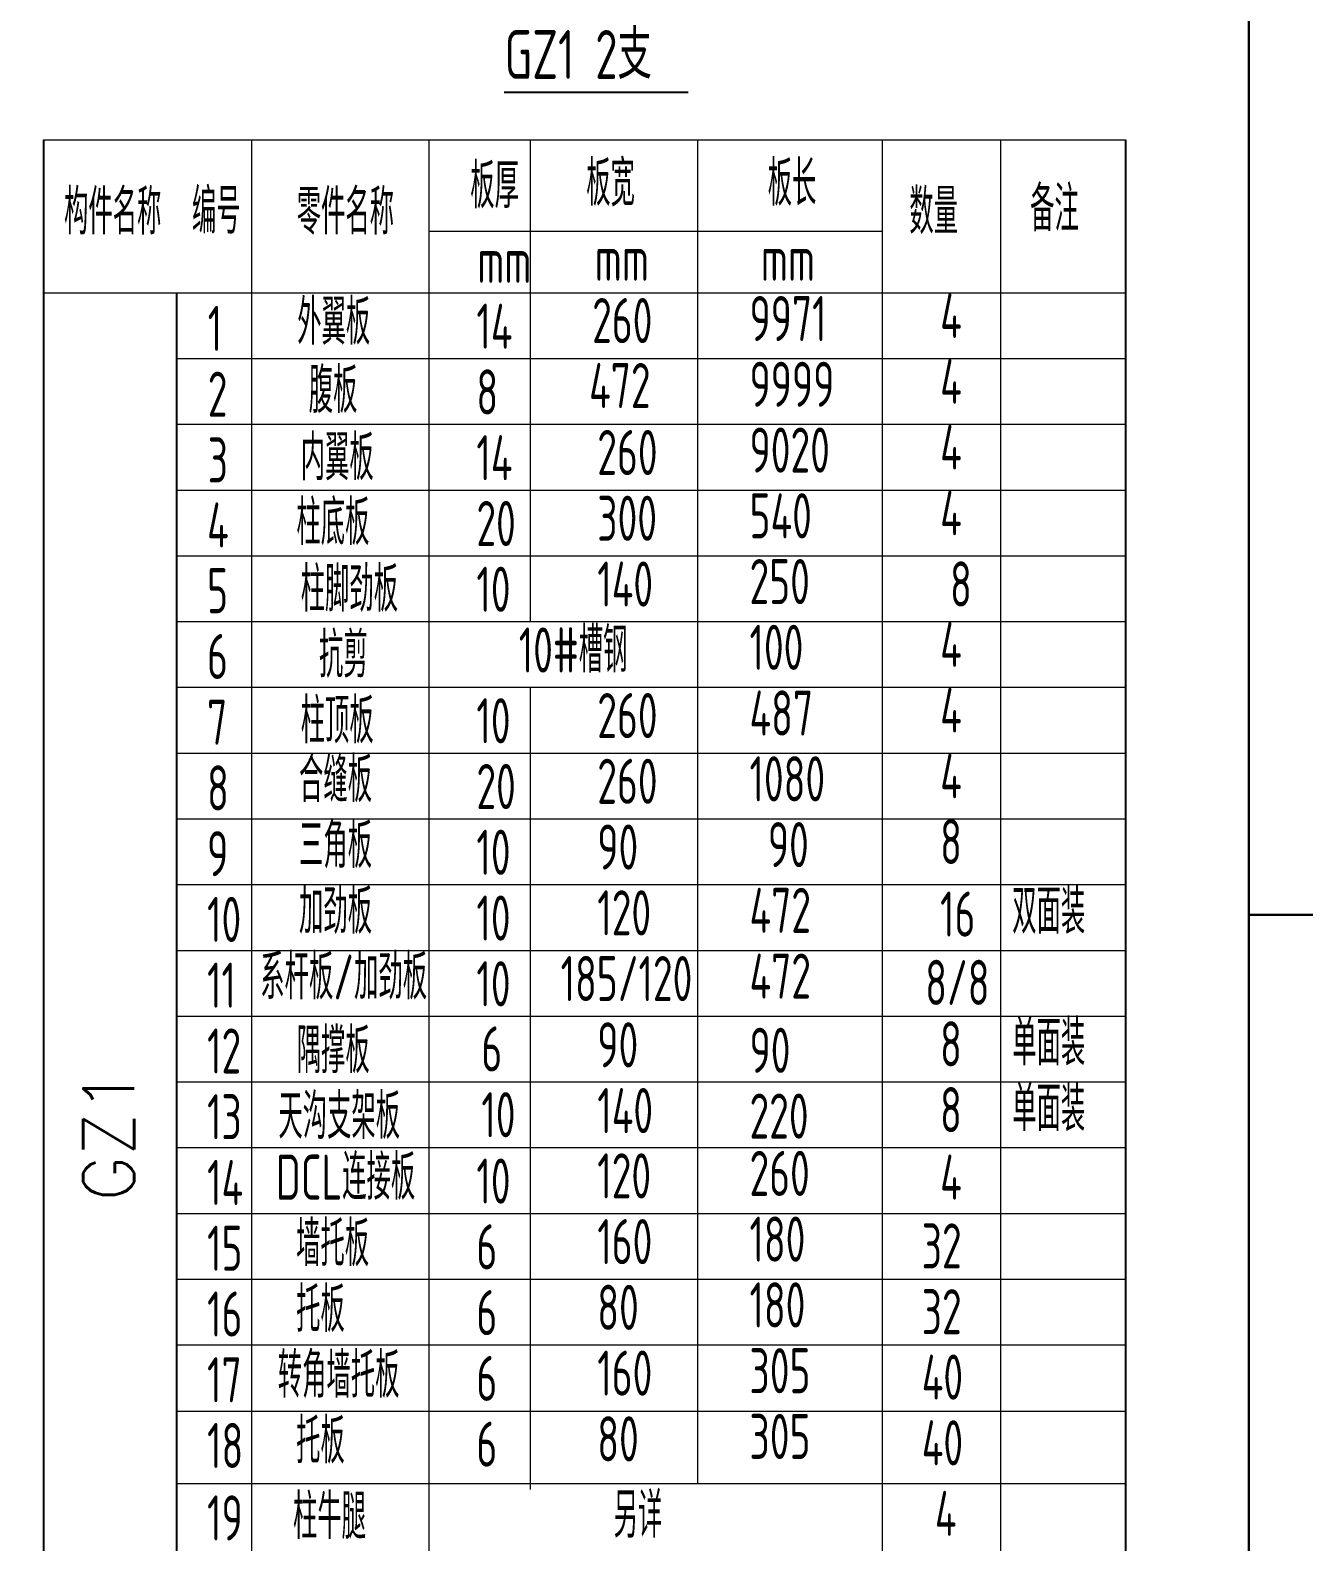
# Model space of a CAD drawing. Header units: millimetres. Extents: x 1471994 to 4527627, y -5186613 to -1927582.
# Drawn here: x 1505706 to 1510151, y -1972243 to -1966967 of the extents above; entities that cross this region are included whole.
import ezdxf

# ---------------------------------------------------------------- set-up
doc = ezdxf.new("R2010")
doc.units = ezdxf.units.MM
doc.header["$LTSCALE"] = 1000
doc.linetypes.add('CENTER', pattern=[50.8, 31.75, -6.35, 6.35, -6.35])
doc.layers.add('轴线层', color=1, linetype='CENTER', lineweight=15)
doc.layers.add('钢架', color=7, linetype='Continuous', lineweight=25)
doc.styles.add('hz', font='gbenor.shx', dxfattribs={"width": 0.75, "height": 100, "bigfont": 'gbcbig.shx'})
doc.styles.get("Standard").update_dxf_attribs({"font": 'txt', "bigfont": 'gbcbig.shx'})
doc.styles.add('TSSD_Label', font='Tssdeng.shx', dxfattribs={"width": 0.7, "bigfont": 'hztxt.shx'})

msp = doc.modelspace()

# ---------------------------------------------------------------- linework, layer by layer
for p, q in [((1507359.9, -1967182.5), (1508002.8, -1967182.5)), ((1509529.5, -1967349.2), (1509529.5, -1974001.6))]:
    msp.add_line(p, q)
at = {"color": 1}
for p, q in [((1505751.8, -1967349.2), (1505751.8, -1974001.6)), ((1506217.6, -1974001.6), (1506217.6, -1967883.1))]:
    msp.add_line(p, q, dxfattribs=at)
for points in [[(1494808, -1962617.3), (1509959.5, -1962617.3), (1509959.5, -1975327), (1494808, -1975327)], [(1509959.5, -1962617.3), (1521005.1, -1962617.3), (1521005.1, -1970055), (1509959.5, -1970055)], [(1509959.5, -1970055), (1521005.1, -1970055), (1521005.1, -1977492.6), (1509959.5, -1977492.6)]]:
    msp.add_lwpolyline(points, close=True)
at = {"layer": '钢架', "lineweight": 13}
for p, q in [((1505751.8, -1967349.2), (1509529.5, -1967349.2)), ((1506477.7, -1967349.2), (1506477.7, -1973597.8)), ((1507097.3, -1967349.2), (1507097.3, -1971555.8)), ((1507451.1, -1967349.2), (1507451.1, -1969030.7)), ((1507451.1, -1967349.2), (1507451.1, -1969030.7)), ((1508035.2, -1967349.2), (1508035.2, -1972039.8)), ((1508680.2, -1967349.2), (1508680.2, -1973597.8)), ((1509092.8, -1967349.2), (1509092.8, -1973597.8)), ((1507097.3, -1967668.5), (1508680.2, -1967668.5)), ((1505751.8, -1967883.1), (1509529.5, -1967883.1)), ((1506217.6, -1968112.7), (1509529.5, -1968112.7)), ((1506217.6, -1968342.2), (1509529.5, -1968342.2)), ((1506217.6, -1968571.7), (1509529.5, -1968571.7)), ((1506217.6, -1968571.7), (1509529.5, -1968571.7)), ((1506217.6, -1968801.2), (1509529.5, -1968801.2)), ((1506217.6, -1969030.7), (1509529.5, -1969030.7)), ((1506217.6, -1969260.3), (1509529.5, -1969260.3)), ((1507451.1, -1969260.3), (1507451.1, -1969719.3)), ((1507451.1, -1969260.3), (1507451.1, -1969490.1)), ((1506217.6, -1969489.8), (1509529.5, -1969489.8)), ((1506217.6, -1969719.3), (1509529.5, -1969719.3)), ((1507451.1, -1969719.3), (1507451.1, -1971555.8)), ((1507451.1, -1969719.3), (1507451.1, -1972060.8)), ((1506217.6, -1969948.8), (1509529.5, -1969948.8)), ((1506217.6, -1970178.4), (1509529.5, -1970178.4)), ((1506217.6, -1970178.4), (1509529.5, -1970178.4)), ((1506217.6, -1970178.4), (1509529.5, -1970178.4)), ((1506217.6, -1970178.4), (1509529.5, -1970178.4)), ((1507097.3, -1970368.2), (1507097.3, -1970635.2)), ((1507097.3, -1970368.2), (1507097.3, -1970635.2)), ((1507097.3, -1970368.2), (1507097.3, -1970635.2)), ((1507097.3, -1970368.2), (1507097.3, -1970635.2)), ((1507097.3, -1970368.2), (1507097.3, -1970635.2)), ((1507097.3, -1970368.2), (1507097.3, -1970635.2)), ((1507097.3, -1970368.2), (1507097.3, -1970635.2)), ((1507451.1, -1970347.3), (1507451.1, -1970365.7)), ((1507451.1, -1970368.2), (1507451.1, -1970386.6)), ((1506217.6, -1970407.9), (1509529.5, -1970407.9)), ((1506217.6, -1970407.9), (1509529.5, -1970407.9)), ((1507097.3, -1970382.6), (1507097.3, -1970612.1)), ((1507097.3, -1970382.6), (1507097.3, -1970612.1)), ((1507097.3, -1970391.4), (1507097.3, -1970658.4)), ((1507097.3, -1970391.4), (1507097.3, -1970658.4)), ((1507097.3, -1970391.4), (1507097.3, -1970658.4)), ((1507097.3, -1970391.4), (1507097.3, -1970658.4)), ((1507097.3, -1970391.4), (1507097.3, -1970658.4)), ((1507097.3, -1970391.4), (1507097.3, -1970658.4)), ((1507097.3, -1970391.4), (1507097.3, -1970658.4)), ((1507097.3, -1970405.7), (1507097.3, -1970635.2)), ((1507097.3, -1970405.7), (1507097.3, -1970635.2)), ((1507451.1, -1970405.7), (1507451.1, -1970635.2)), ((1507451.1, -1970405.7), (1507451.1, -1970639.3)), ((1507451.1, -1970405.7), (1507451.1, -1970658.4)), ((1507451.1, -1970405.7), (1507451.1, -1970662.4)), ((1506217.6, -1970637.4), (1509529.5, -1970637.4)), ((1506217.6, -1970637.4), (1509529.5, -1970637.4)), ((1506217.6, -1970637.4), (1509529.5, -1970637.4)), ((1506217.6, -1970637.4), (1509529.5, -1970637.4)), ((1507097.3, -1970597.8), (1507097.3, -1970864.8)), ((1507097.3, -1970597.8), (1507097.3, -1970864.8)), ((1507097.3, -1970597.8), (1507097.3, -1970864.8)), ((1507097.3, -1970597.8), (1507097.3, -1970864.8)), ((1507097.3, -1970597.8), (1507097.3, -1970864.8)), ((1507097.3, -1970597.8), (1507097.3, -1970864.8)), ((1507097.3, -1970597.8), (1507097.3, -1970864.8)), ((1507097.3, -1970612.1), (1507097.3, -1970841.6)), ((1507097.3, -1970612.1), (1507097.3, -1970841.6)), ((1507097.3, -1970620.9), (1507097.3, -1970887.9)), ((1507097.3, -1970620.9), (1507097.3, -1970887.9)), ((1507097.3, -1970620.9), (1507097.3, -1970887.9)), ((1507097.3, -1970620.9), (1507097.3, -1970887.9)), ((1507097.3, -1970620.9), (1507097.3, -1970887.9)), ((1507097.3, -1970620.9), (1507097.3, -1970887.9)), ((1507097.3, -1970620.9), (1507097.3, -1970887.9)), ((1507097.3, -1970635.2), (1507097.3, -1970864.8)), ((1507097.3, -1970635.2), (1507097.3, -1970864.8)), ((1507451.1, -1970635.2), (1507451.1, -1970864.8)), ((1507451.1, -1970635.2), (1507451.1, -1970868.8)), ((1507451.1, -1970635.2), (1507451.1, -1970887.9)), ((1507451.1, -1970635.2), (1507451.1, -1970892)), ((1506217.6, -1970866.9), (1509529.5, -1970866.9)), ((1506217.6, -1970866.9), (1509529.5, -1970866.9)), ((1506217.6, -1971096.4), (1509529.5, -1971096.4)), ((1506217.6, -1971096.4), (1509529.5, -1971096.4)), ((1506217.6, -1971096.4), (1509529.5, -1971096.4)), ((1506217.6, -1971096.4), (1509529.5, -1971096.4)), ((1506217.6, -1971326), (1509529.5, -1971326)), ((1506217.6, -1971326), (1509529.5, -1971326)), ((1506217.6, -1971326), (1509529.5, -1971326)), ((1506217.6, -1971326), (1509529.5, -1971326)), ((1506217.6, -1971555.5), (1509529.5, -1971555.5)), ((1506217.6, -1971555.5), (1509529.5, -1971555.5)), ((1506217.6, -1971555.5), (1509529.5, -1971555.5)), ((1506217.6, -1971555.5), (1509529.5, -1971555.5)), ((1507097.3, -1971555.8), (1507097.3, -1972267.2)), ((1506217.6, -1971787.2), (1509529.5, -1971787.2)), ((1506217.6, -1972039.8), (1509529.5, -1972039.8)), ((1506217.6, -1972039.8), (1509529.5, -1972039.8)), ((1506217.6, -1972039.8), (1509529.5, -1972039.8)), ((1506217.6, -1972039.8), (1509529.5, -1972039.8)), ((1506217.6, -1972039.8), (1509529.5, -1972039.8)), ((1507097.3, -1972060.8), (1507097.3, -1973597.8))]:
    msp.add_line(p, q, dxfattribs=at)

# ---------------------------------------------------------------- texts
at = {"color": 0, "style": 'TSSD_Label', "width": 0.7}
msp.add_text('GZ1 2支', height=170.7, dxfattribs=at).set_placement((1507361.5, -1967136.8))
at = {"layer": '轴线层', "color": 4, "linetype": 'ByBlock', "insert": (1505891, -1971055.1), "char_height": 177.06, "attachment_point": 1, "rotation": 90}
msp.add_mtext_dynamic_manual_height_columns('GZ1', width=1139.904, gutter_width=12.5, heights=[0], dxfattribs=at).dxf.set("width", 1038.225)
at = {"layer": '钢架', "lineweight": 13, "attachment_point": 1, "style": 'hz'}
for s, insert, char_height, width in [('板厚', (1507241.8, -1967431), 157.39, 645.006), ('板宽', (1507646.6, -1967422.1), 157.39, 645.006), ('板长', (1508280.2, -1967422.1), 157.39, 645.006), ('构件名称', (1505823.7, -1967522.4), 157.39, 645.006), ('编号', (1506270.3, -1967519.5), 157.39, 645.006), ('零件名称', (1506635.9, -1967522.4), 157.39, 645.006), ('数量', (1508774.6, -1967521), 157.39, 645.006), ('备注', (1509196, -1967511), 157.39, 645.006), ('mm', (1507266.1, -1967691.5), 157.39, 645.006), ('mm', (1507676.4, -1967684.1), 157.39, 645.006), ('mm', (1508256.1, -1967684.1), 157.39, 645.006), ('外翼板', (1506637.7, -1967906.6), 157.39, 645.006), ('\\pi400,t600;    9971', (1507560.5, -1967894.5), 157.386, 976.781), ('\\pi400,t600;    4', (1508226, -1967883.8), 157.386, 976.781), ('1', (1506325.4, -1967929), 157.4, 645.006), ('\\pi400,t600;    14', (1506607.2, -1967921.3), 157.386, 976.781), ('\\pi400,t600;    260', (1507011.2, -1967901.6), 157.386, 976.781), ('2', (1506325.4, -1968158.6), 157.4, 645.006), ('腹板', (1506677.8, -1968145.2), 157.39, 645.006), ('\\pi400,t600;    8', (1506607.2, -1968150.8), 157.386, 976.781), ('\\pi400,t600;    472', (1507000.5, -1968128.3), 157.386, 976.781), ('\\pi400,t600;    9999', (1507560.5, -1968124), 157.386, 976.781), ('\\pi400,t600;    4', (1508226, -1968113.4), 157.386, 976.781), ('内翼板', (1506649.8, -1968380.1), 157.39, 645.006), ('\\pi400,t600;    260', (1507029.2, -1968362.1), 157.386, 976.781), ('\\pi400,t600;    9020', (1507560.5, -1968353.6), 157.386, 976.781), ('\\pi400,t600;    4', (1508226, -1968342.9), 157.386, 976.781), ('3', (1506325.4, -1968388.1), 157.4, 645.006), ('\\pi400,t600;    14', (1506607.2, -1968380.3), 157.386, 976.781), ('\\pi400,t600;    540', (1507560.5, -1968583.1), 157.386, 976.781), ('\\pi400,t600;    4', (1508226, -1968572.4), 157.386, 976.781), ('4', (1506323.1, -1968614.8), 157.4, 645.006), ('柱底板', (1506634.8, -1968606.1), 157.39, 645.006), ('\\pi400,t600;    20', (1506607.2, -1968609.8), 157.386, 976.781), ('\\pi400,t600;    300', (1507029.2, -1968591.6), 157.386, 976.781), ('5', (1506323.1, -1968844.3), 157.4, 645.006), ('柱脚劲板', (1506649.8, -1968839.1), 157.39, 645.006), ('\\pi400,t600;    10', (1506607.2, -1968839.4), 157.386, 976.781), ('\\pi400,t600;    140', (1507029.2, -1968821.2), 157.386, 976.781), ('\\pi400,t600;    250', (1507560.5, -1968812.6), 157.386, 976.781), ('\\pi400,t600;    8', (1508260.5, -1968821.1), 157.386, 976.781), (' 抗剪', (1506649.8, -1969068.6), 157.39, 645.006), ('\\pi400,t600;    10#槽钢', (1506755, -1969051.4), 157.386, 1098.496), ('\\pi400,t600;    100', (1507560.5, -1969042.1), 157.386, 976.781), ('\\pi400,t600;    4', (1508226, -1969031.5), 157.386, 976.781), ('6', (1506323.1, -1969073.8), 157.4, 645.006), ('\\pi400,t600;    4', (1508226, -1969261), 157.386, 976.781), ('7', (1506323.1, -1969303.4), 157.4, 645.006), ('柱顶板', (1506649.8, -1969298.2), 157.39, 645.006), ('\\pi400,t600;    10', (1506607.2, -1969298.4), 157.386, 976.781), ('\\pi400,t600;    260', (1507029.2, -1969280.2), 157.386, 976.781), ('\\pi400,t600;    487', (1507560.5, -1969271.6), 157.386, 976.781), ('8', (1506323.1, -1969532.9), 157.4, 645.006), ('合缝板', (1506644, -1969504), 157.39, 645.006), ('\\pi400,t600;    20', (1506607.2, -1969527.9), 157.386, 976.781), ('\\pi400,t600;    260', (1507029.2, -1969509.7), 157.386, 976.781), ('\\pi400,t600;    1080', (1507560.5, -1969501.2), 157.386, 976.781), ('\\pi400,t600;    4', (1508226, -1969490.5), 157.386, 976.781), ('三角板', (1506644, -1969733.5), 157.39, 645.006), ('\\pi400,t600;    90', (1507029.2, -1969739.3), 157.386, 976.781), ('\\pi400,t600;     90', (1507560.5, -1969730.7), 157.386, 976.781), ('\\pi400,t600;    8', (1508226, -1969720), 157.386, 976.781), ('9', (1506323.1, -1969762.4), 157.4, 645.006), ('\\pi400,t600;    10', (1506607.2, -1969757.4), 157.386, 976.781), ('加劲板', (1506644, -1969963.1), 157.39, 645.006), ('双面装', (1509133.6, -1969963.1), 157.39, 645.006), ('10', (1506323.1, -1969991.9), 157.39, 645.006), ('\\pi400,t600;    10', (1506607.2, -1969987), 157.386, 976.781), ('\\pi400,t600;    120', (1507029.2, -1969968.8), 157.386, 976.781), ('\\pi400,t600;    472', (1507560.5, -1969960.2), 157.386, 976.781), ('\\pi400,t600;    16', (1508225.8, -1969973.2), 157.386, 976.781), ('系杆板/加劲板', (1506508.8, -1970192.6), 157.39, 645.006), ('\\pi400,t600;    10', (1506607.2, -1970216.5), 157.386, 976.781), ('\\pi400,t600;  185/120', (1507029.2, -1970198.3), 157.386, 976.781), ('\\pi400,t600;    472', (1507560.5, -1970189.7), 157.386, 976.781), ('\\pi400,t600;    8/8', (1508174, -1970211.8), 157.386, 976.781), ('11', (1506323.1, -1970221.4), 157.39, 645.006), ('\\pi400,t600;    90', (1507029.2, -1970429.5), 157.386, 976.781), ('\\pi400,t600;   8', (1508289.7, -1970426.2), 157.386, 976.781), ('单面装', (1509133.6, -1970422.1), 157.39, 645.006), ('12', (1506323.1, -1970451), 157.39, 645.006), ('  隅撑板', (1506507.9, -1970449.5), 157.39, 645.006), ('\\pi400,t600;     6', (1506560.5, -1970443.8), 157.386, 976.781), ('\\pi400,t600;    90', (1507560.5, -1970448.6), 157.386, 976.781), ('单面装', (1509133.6, -1970651.6), 157.39, 645.006), ('13', (1506323.1, -1970680.5), 157.39, 645.006), (' 天沟支架板', (1506507.9, -1970679), 157.39, 645.006), ('\\pi400,t600;     10', (1506560.5, -1970673.4), 157.386, 976.781), ('\\pi400,t600;    140', (1507029.2, -1970659), 157.386, 976.781), ('\\pi400,t600;    220', (1507560.5, -1970678.2), 157.386, 976.781), ('\\pi400,t600;   8', (1508289.7, -1970655.8), 157.386, 976.781), ('DCL连接板', (1506563.4, -1970891.4), 157.39, 645.006), ('\\pi400,t600;    120', (1507029.2, -1970886.9), 157.386, 976.781), ('\\pi400,t600;    260', (1507560.5, -1970878.3), 157.386, 976.781), ('\\pi400,t600;    4', (1508225.8, -1970891.3), 157.386, 976.781), ('14', (1506323.1, -1970910), 157.39, 645.006), ('\\pi400,t600;    10', (1506607.2, -1970905.1), 157.386, 976.781), (' 墙托板', (1506569.8, -1971123.5), 157.39, 645.006), ('\\pi400,t600;    180', (1507560.5, -1971107.8), 157.386, 976.781), ('15', (1506323.1, -1971139.5), 157.39, 645.006), ('\\pi400,t600;    6', (1506607.2, -1971134.6), 157.386, 976.781), ('\\pi400,t600;    160', (1507029.2, -1971116.4), 157.386, 976.781), ('\\pi400,t600;  32', (1508289.7, -1971131.4), 157.386, 976.781), ('16', (1506323.1, -1971369), 157.39, 645.006), (' 托板', (1506569.8, -1971353.1), 157.39, 645.006), ('\\pi400,t600;    6', (1506607.2, -1971364.1), 157.386, 976.781), ('\\pi400,t600;    80', (1507029.2, -1971345.9), 157.386, 976.781), ('\\pi400,t600;    180', (1507560.5, -1971337.3), 157.386, 976.781), ('\\pi400,t600;  32', (1508289.7, -1971361), 157.386, 976.781), ('转角墙托板', (1506569.8, -1971582.6), 157.39, 645.006), ('\\pi400,t600;    160', (1507029.2, -1971575.4), 157.386, 976.781), ('\\pi400,t600;    305', (1507560.5, -1971566.9), 157.386, 976.781), ('\\pi400,t600;  40', (1508289.7, -1971589.2), 157.386, 976.781), ('17', (1506323.1, -1971598.6), 157.39, 645.006), ('\\pi400,t600;    6', (1506607.2, -1971593.6), 157.386, 976.781), (' 托板', (1506569.8, -1971812.1), 157.39, 645.006), ('\\pi400,t600;    305', (1507560.5, -1971796.4), 157.386, 976.781), ('18', (1506323.1, -1971828.1), 157.39, 645.006), ('\\pi400,t600;    6', (1506607.2, -1971823.1), 157.386, 976.781), ('\\pi400,t600;    80', (1507029.2, -1971804.9), 157.386, 976.781), ('\\pi400,t600;  40', (1508289.7, -1971818.7), 157.386, 976.781), (' 柱牛腿', (1506558.8, -1972075.9), 157.39, 645.006), (' 另详', (1507678.1, -1972071), 157.39, 645.006), ('\\pi400,t600;  4', (1508335.6, -1972065), 157.386, 976.781), ('19', (1506323.1, -1972080.8), 157.39, 645.006)]:
    msp.add_mtext(s, dxfattribs=dict(at, insert=insert, char_height=char_height, width=width))

doc.saveas('drawing.dxf')
